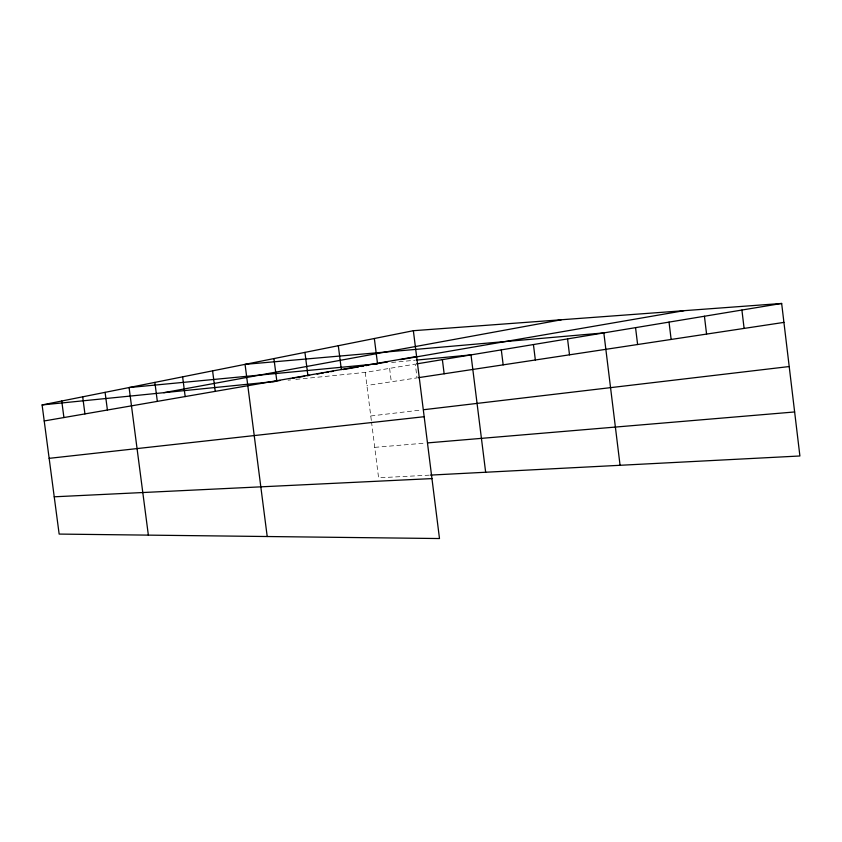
<?xml version="1.0" encoding="UTF-8"?>
<svg xmlns="http://www.w3.org/2000/svg" width="842" height="842" viewBox="0 0 842 842"><rect width="100%" height="100%" fill="white"/><g stroke="black" fill="none" stroke-linecap="round" stroke-linejoin="round"><path stroke-width="0.63" stroke-dasharray="4.21 3.16" d="M295.816 379.395L365.239 372.406L415.285 364.112L417.022 377.89L366.901 385.468M370.764 415.969L421.063 410.022M288.101 380.174L290.669 379.91M391.635 362.47L414.822 360.26M374.732 447.355L425.221 443.103M429.252 475.172L378.584 477.793L371.554 422.242M389.614 368.364L391.298 381.784M365.239 372.406L371.396 420.989"/><path stroke-width="1.26" d="M413.359 330.706L439.492 538.543L59.151 534.081L42.1 404.939L413.359 330.706L781.66 303.457L799.9 455.985L430.557 475.098M163.79 392.688L561.393 319.76M44.216 420.958L416.601 356.513M272.65 381.721L280.049 380.447M292.374 378.321L294.837 377.9M296.068 377.679L304.73 376.185M307.204 375.764L309.677 375.332M317.108 374.048L319.581 373.616M320.823 373.406L323.317 372.974M325.812 372.543L328.306 372.111M330.811 371.68L333.306 371.248M343.294 369.522L358.418 366.912M360.944 366.481L363.47 366.038M365.996 365.607L368.533 365.165M374.848 364.081L387.699 361.86M400.55 359.639L683.978 310.687M416.579 363.902L781.66 303.457M418.306 377.69L783.923 322.391M423.652 409.717L789.207 366.544M49.152 458.343L424.168 416.706M42.1 404.939L275.229 381.468M377.437 363.828L129.089 387.552L148.36 535.123M416.106 360.134L471.004 354.892L485.655 472.246M427.82 442.881L794.638 411.959M54.225 496.801L431.946 478.593M105.092 392.351L107.408 410.022M82.695 396.824L84.937 413.917M61.74 401.013L63.918 417.548M182.619 376.848L185.177 396.571M154.865 382.394L157.338 401.381M304.941 352.388L307.867 375.332M273.934 358.587L276.776 380.71M267.209 536.522L245.064 364.354L603.84 332.906L620.07 465.289M212.594 370.848L215.247 391.362M374.343 338.505L377.469 363.291M338.305 345.715L341.336 369.543M501.306 349.872L503.169 364.86M442.376 359.629L444.155 373.785M567.55 338.905L569.508 354.819M533.428 344.557L535.344 359.987M704.428 316.245L706.575 334.085M669.032 322.107L671.137 339.452M635.552 327.654L637.615 344.525M741.907 310.045L744.107 328.412"/></g></svg>
